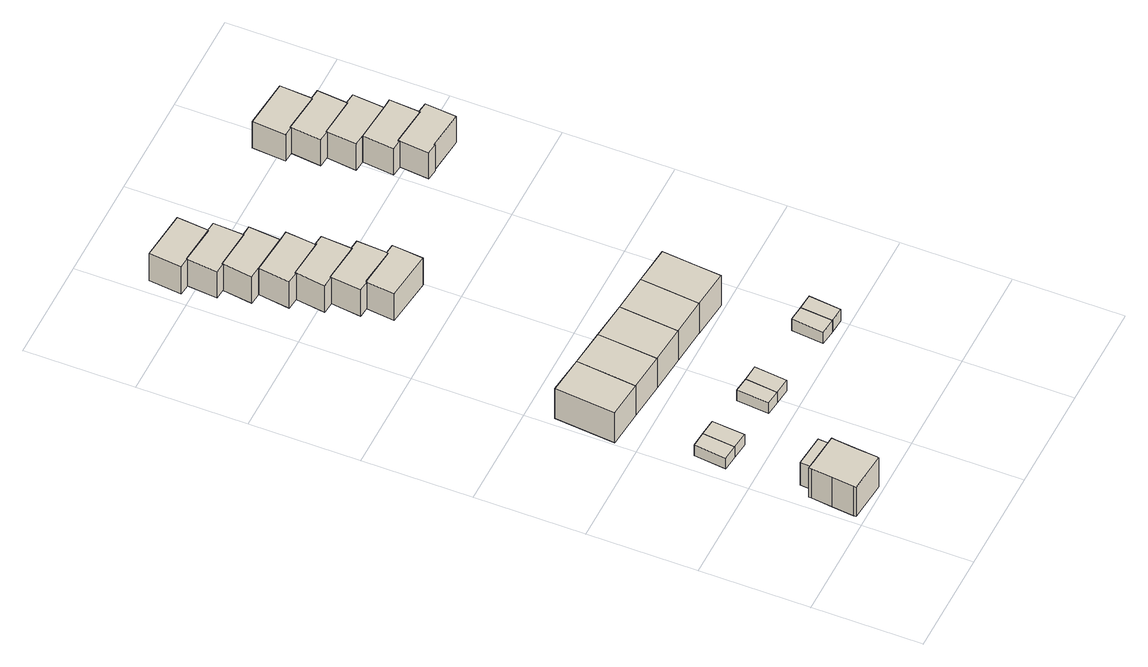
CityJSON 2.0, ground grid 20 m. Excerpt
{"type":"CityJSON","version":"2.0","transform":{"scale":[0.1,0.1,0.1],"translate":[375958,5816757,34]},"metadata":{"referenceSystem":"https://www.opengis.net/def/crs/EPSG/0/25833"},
"CityObjects":{
"building1":{"type":"Building","attributes":{"Gemeindeschluessel":"11000005","function":"31001_1010"},"address":[{"country":"Germany","locality":"Berlin","thoroughfareNumber":"45","thoroughfareName":"Am Berghang"}],"children":["building1-1","building1-2"]},
"building1-1":{"type":"BuildingPart","attributes":{"BezugspunktDach":"2200","measuredHeight":8.34,"storeysAboveGround":1},"parents":["building1"],"geometry":[{"type":"MultiSurface","lod":"1","boundaries":[[[0,1,2,3,4,5,6,7,8,9,10]],[[11,12,13,14,15,16,17,18,19,20,21]],[[11,21,10,9]],[[12,11,9,8]],[[13,12,8,7]],[[14,13,7,6]],[[15,14,6,5]],[[22,23,5,4]],[[17,16,4,3]],[[18,17,3,2]],[[19,18,2,1]],[[20,19,1,0]],[[21,20,0,10]],[[16,15,23,22]]]}]},
"building1-2":{"type":"BuildingPart","attributes":{"BezugspunktDach":"2200","measuredHeight":5.46,"storeysAboveGround":1},"parents":["building1"],"geometry":[{"type":"Solid","lod":"1","boundaries":[[[[22,24,25,23]],[[26,27,16,15]],[[26,15,23,25]],[[27,26,25,24]],[[16,27,24,22]],[[22,23,15,16]]]]}]},
"building2":{"type":"Building","attributes":{"Gemeindeschluessel":"11000005","BezugspunktDach":"2200","function":"31001_2463","measuredHeight":2.5,"storeysAboveGround":1},"address":[{"country":"Germany","locality":"Berlin","thoroughfareNumber":"56 (1)","thoroughfareName":"Am Berghang"}],"geometry":[{"type":"Solid","lod":"1","boundaries":[[[[28,29,30,31]],[[32,33,34,35]],[[32,35,31,30]],[[33,32,30,29]],[[34,33,29,28]],[[35,34,28,31]]]]}]},
"building3":{"type":"Building","attributes":{"Gemeindeschluessel":"11000005","BezugspunktDach":"2200","function":"31001_2463","measuredHeight":2.53,"storeysAboveGround":1},"address":[{"country":"Germany","locality":"Berlin","thoroughfareNumber":"54 (1)","thoroughfareName":"Am Berghang"}],"geometry":[{"type":"Solid","lod":"1","boundaries":[[[[36,37,29,28]],[[33,38,39,34]],[[33,34,28,29]],[[38,33,29,37]],[[39,38,37,36]],[[34,39,36,28]]]]}]},
"building4":{"type":"Building","attributes":{"Gemeindeschluessel":"11000005","BezugspunktDach":"2200","function":"31001_1010","measuredHeight":8.41,"storeysAboveGround":1},"address":[{"country":"Germany","locality":"Berlin","thoroughfareNumber":"56","thoroughfareName":"Am Berghang"}],"geometry":[{"type":"Solid","lod":"1","boundaries":[[[[40,41,42,43]],[[44,45,46,47]],[[44,47,43,42]],[[45,44,42,41]],[[46,45,41,40]],[[47,46,40,43]]]]}]},
"building5":{"type":"Building","attributes":{"Gemeindeschluessel":"11000005","BezugspunktDach":"2200","function":"31001_1010","measuredHeight":8.38,"storeysAboveGround":1},"address":[{"country":"Germany","locality":"Berlin","thoroughfareNumber":"54","thoroughfareName":"Am Berghang"}],"geometry":[{"type":"Solid","lod":"1","boundaries":[[[[48,49,50,41,51,40]],[[52,45,53,54,55,46]],[[52,46,40,51]],[[45,52,51,41]],[[53,45,41,50]],[[54,53,50,49]],[[55,54,49,48]],[[46,55,48,40]]]]}]},
"building6":{"type":"Building","attributes":{"Gemeindeschluessel":"11000005","BezugspunktDach":"2200","function":"31001_2463","measuredHeight":2.56,"storeysAboveGround":1},"address":[{"country":"Germany","locality":"Berlin","thoroughfareNumber":"52 (1)","thoroughfareName":"Am Berghang"}],"geometry":[{"type":"Solid","lod":"1","boundaries":[[[[56,57,58,59]],[[60,61,62,63]],[[60,63,59,58]],[[61,60,58,57]],[[62,61,57,56]],[[63,62,56,59]]]]}]},
"building7":{"type":"Building","attributes":{"Gemeindeschluessel":"11000005","BezugspunktDach":"2200","function":"31001_2463","measuredHeight":2.56,"storeysAboveGround":1},"address":[{"country":"Germany","locality":"Berlin","thoroughfareNumber":"50 (1)","thoroughfareName":"Am Berghang"}],"geometry":[{"type":"Solid","lod":"1","boundaries":[[[[64,65,57,56]],[[61,66,67,62]],[[61,62,56,57]],[[66,61,57,65]],[[67,66,65,64]],[[62,67,64,56]]]]}]},
"building8":{"type":"Building","attributes":{"Gemeindeschluessel":"11000005","BezugspunktDach":"2200","function":"31001_1010","measuredHeight":8.38,"storeysAboveGround":1},"address":[{"country":"Germany","locality":"Berlin","thoroughfareNumber":"52","thoroughfareName":"Am Berghang"}],"geometry":[{"type":"Solid","lod":"1","boundaries":[[[[68,69,50,48]],[[53,70,71,55]],[[53,55,48,50]],[[70,53,50,69]],[[71,70,69,68]],[[55,71,68,48]]]]}]},
"building9":{"type":"Building","attributes":{"Gemeindeschluessel":"11000005","BezugspunktDach":"2200","function":"31001_1010","measuredHeight":8.39,"storeysAboveGround":1},"address":[{"country":"Germany","locality":"Berlin","thoroughfareNumber":"50","thoroughfareName":"Am Berghang"}],"geometry":[{"type":"Solid","lod":"1","boundaries":[[[[72,73,74,69,75,68]],[[76,70,77,78,79,71]],[[76,71,68,75]],[[70,76,75,69]],[[77,70,69,74]],[[78,77,74,73]],[[79,78,73,72]],[[71,79,72,68]]]]}]},
"building10":{"type":"Building","attributes":{"Gemeindeschluessel":"11000005","BezugspunktDach":"2200","function":"31001_1010","measuredHeight":6.33,"storeysAboveGround":2},"address":[{"country":"Germany","locality":"Berlin","thoroughfareNumber":"19F","thoroughfareName":"Melsunger Straße"}],"geometry":[{"type":"Solid","lod":"1","boundaries":[[[[80,81,82,83,84,85,86]],[[87,88,89,90,91,92,93]],[[87,93,86,85]],[[88,87,85,84]],[[89,88,84,83]],[[90,89,83,82]],[[91,90,82,81]],[[92,91,81,80]],[[93,92,80,86]]]]}]},
"building11":{"type":"Building","attributes":{"Gemeindeschluessel":"11000005","BezugspunktDach":"2200","function":"31001_1010","measuredHeight":6.17,"storeysAboveGround":2},"address":[{"country":"Germany","locality":"Berlin","thoroughfareNumber":"19E","thoroughfareName":"Melsunger Straße"}],"geometry":[{"type":"Solid","lod":"1","boundaries":[[[[94,95,96,97,98,99,100,101,102,103]],[[104,105,106,107,108,109,110,111,112,113]],[[104,113,103,102]],[[105,104,102,101]],[[106,105,101,100]],[[107,106,100,99]],[[108,107,99,98]],[[109,108,98,97]],[[110,109,97,96]],[[111,110,96,95]],[[112,111,95,94]],[[113,112,94,103]]]]}]},
"building12":{"type":"Building","attributes":{"Gemeindeschluessel":"11000005","BezugspunktDach":"2200","function":"31001_1010","measuredHeight":6.3,"storeysAboveGround":2},"address":[{"country":"Germany","locality":"Berlin","thoroughfareNumber":"19D","thoroughfareName":"Melsunger Straße"}],"geometry":[{"type":"Solid","lod":"1","boundaries":[[[[102,101,100,99,114,115,116,117,118,119]],[[120,121,122,123,124,125,126,127,128,129]],[[120,129,119,118]],[[121,120,118,117]],[[122,121,117,116]],[[123,122,116,115]],[[124,123,115,114]],[[125,124,114,99]],[[126,125,99,100]],[[127,126,100,101]],[[128,127,101,102]],[[129,128,102,119]]]]}]},
"building13":{"type":"Building","attributes":{"Gemeindeschluessel":"11000005","BezugspunktDach":"2200","function":"31001_1010","measuredHeight":6.26,"storeysAboveGround":2},"address":[{"country":"Germany","locality":"Berlin","thoroughfareNumber":"19C","thoroughfareName":"Melsunger Straße"}],"geometry":[{"type":"Solid","lod":"1","boundaries":[[[[130,131,132,133,134,135,136,137]],[[138,139,140,123,122,121,120,141]],[[138,141,137,136]],[[139,138,136,135]],[[140,139,135,134]],[[123,140,134,133]],[[122,123,133,132]],[[121,122,132,131]],[[120,121,131,130]],[[141,120,130,137]]]]}]},
"building14":{"type":"Building","attributes":{"Gemeindeschluessel":"11000005","BezugspunktDach":"2200","function":"31001_1010","measuredHeight":6.25,"storeysAboveGround":2},"address":[{"country":"Germany","locality":"Berlin","thoroughfareNumber":"19B","thoroughfareName":"Melsunger Straße"}],"geometry":[{"type":"Solid","lod":"1","boundaries":[[[[142,143,144,145,146,147,148,149]],[[150,151,152,153,154,139,138,155]],[[150,155,149,148]],[[151,150,148,147]],[[152,151,147,146]],[[153,152,146,145]],[[154,153,145,144]],[[139,154,144,143]],[[138,139,143,142]],[[155,138,142,149]]]]}]},
"building15":{"type":"Building","attributes":{"Gemeindeschluessel":"11000005","BezugspunktDach":"2200","function":"31001_1010","measuredHeight":6.2,"storeysAboveGround":2},"address":[{"country":"Germany","locality":"Berlin","thoroughfareNumber":"19A","thoroughfareName":"Melsunger Straße"}],"geometry":[{"type":"Solid","lod":"1","boundaries":[[[[148,147,146,145,156,157,158,159,160,161]],[[162,163,164,165,166,167,168,169,170,171]],[[162,171,161,160]],[[163,162,160,159]],[[164,163,159,158]],[[165,164,158,157]],[[166,165,157,156]],[[167,166,156,145]],[[168,167,145,146]],[[169,168,146,147]],[[170,169,147,148]],[[171,170,148,161]]]]}]},
"building16":{"type":"Building","attributes":{"Gemeindeschluessel":"11000005","BezugspunktDach":"2200","function":"31001_1010","measuredHeight":6.35,"storeysAboveGround":2},"address":[{"country":"Germany","locality":"Berlin","thoroughfareNumber":"19","thoroughfareName":"Melsunger Straße"}],"geometry":[{"type":"Solid","lod":"1","boundaries":[[[[172,173,174,175,176,177,178]],[[179,180,181,182,183,184,185]],[[179,185,178,177]],[[180,179,177,176]],[[181,180,176,175]],[[182,181,175,174]],[[183,182,174,173]],[[184,183,173,172]],[[185,184,172,178]]]]}]},
"building17":{"type":"Building","attributes":{"Gemeindeschluessel":"11000005","BezugspunktDach":"2200","function":"31001_2463","measuredHeight":2.71,"storeysAboveGround":1},"address":[{"country":"Germany","locality":"Berlin","thoroughfareNumber":"48 (1)","thoroughfareName":"Am Berghang"}],"geometry":[{"type":"Solid","lod":"1","boundaries":[[[[186,187,188,189]],[[190,191,192,193]],[[190,193,189,188]],[[191,190,188,187]],[[192,191,187,186]],[[193,192,186,189]]]]}]},
"building18":{"type":"Building","attributes":{"Gemeindeschluessel":"11000005","BezugspunktDach":"2200","function":"31001_1010","measuredHeight":8.52,"storeysAboveGround":1},"address":[{"country":"Germany","locality":"Berlin","thoroughfareNumber":"48","thoroughfareName":"Am Berghang"}],"geometry":[{"type":"Solid","lod":"1","boundaries":[[[[194,195,196,74,72]],[[197,198,199,200,201]],[[197,201,72,74]],[[198,197,74,196]],[[199,198,196,195]],[[200,199,195,194]],[[201,200,194,72]]]]}]},
"building19":{"type":"Building","attributes":{"Gemeindeschluessel":"11000005","BezugspunktDach":"2200","function":"31001_2463","measuredHeight":2.7,"storeysAboveGround":1},"address":[{"country":"Germany","locality":"Berlin","thoroughfareNumber":"46 (1)","thoroughfareName":"Am Berghang"}],"geometry":[{"type":"Solid","lod":"1","boundaries":[[[[202,203,187,186]],[[191,204,205,192]],[[191,192,186,187]],[[204,191,187,203]],[[205,204,203,202]],[[192,205,202,186]]]]}]},
"building20":{"type":"Building","attributes":{"Gemeindeschluessel":"11000005","BezugspunktDach":"2200","function":"31001_1010","measuredHeight":6.24,"storeysAboveGround":2},"address":[{"country":"Germany","locality":"Berlin","thoroughfareNumber":"17D","thoroughfareName":"Melsunger Straße"}],"geometry":[{"type":"Solid","lod":"1","boundaries":[[[[206,207,208,209,210,211,212,213,214,215]],[[216,217,218,219,220,221,222,223,224,225]],[[216,225,215,214]],[[217,216,214,213]],[[218,217,213,212]],[[219,218,212,211]],[[220,219,211,210]],[[221,220,210,209]],[[222,221,209,208]],[[223,222,208,207]],[[224,223,207,206]],[[225,224,206,215]]]]}]},
"building21":{"type":"Building","attributes":{"Gemeindeschluessel":"11000005","BezugspunktDach":"2200","function":"31001_1010","measuredHeight":6.21,"storeysAboveGround":2},"address":[{"country":"Germany","locality":"Berlin","thoroughfareNumber":"17C","thoroughfareName":"Melsunger Straße"}],"geometry":[{"type":"Solid","lod":"1","boundaries":[[[[226,227,228,229,230,231,232,233]],[[234,235,236,237,238,239,240,241]],[[234,241,233,232]],[[235,234,232,231]],[[236,235,231,230]],[[237,236,230,229]],[[238,237,229,228]],[[239,238,228,227]],[[240,239,227,226]],[[241,240,226,233]]]]}]},
"building22":{"type":"Building","attributes":{"Gemeindeschluessel":"11000005","BezugspunktDach":"2200","function":"31001_1010","measuredHeight":6.21,"storeysAboveGround":2},"address":[{"country":"Germany","locality":"Berlin","thoroughfareNumber":"17B","thoroughfareName":"Melsunger Straße"}],"geometry":[{"type":"Solid","lod":"1","boundaries":[[[[232,231,242,243,244,245,246,247]],[[248,249,250,251,252,235,234,253]],[[248,253,247,246]],[[249,248,246,245]],[[250,249,245,244]],[[251,250,244,243]],[[252,251,243,242]],[[235,252,242,231]],[[234,235,231,232]],[[253,234,232,247]]]]}]},
"building23":{"type":"Building","attributes":{"Gemeindeschluessel":"11000005","BezugspunktDach":"2200","function":"31001_1010","measuredHeight":6.12,"storeysAboveGround":2},"address":[{"country":"Germany","locality":"Berlin","thoroughfareNumber":"17A","thoroughfareName":"Melsunger Straße"}],"geometry":[{"type":"Solid","lod":"1","boundaries":[[[[246,245,244,243,254,255,256,257,258,259]],[[260,261,262,263,264,265,266,267,268,269]],[[260,269,259,258]],[[261,260,258,257]],[[262,261,257,256]],[[263,262,256,255]],[[264,263,255,254]],[[265,264,254,243]],[[266,265,243,244]],[[267,266,244,245]],[[268,267,245,246]],[[269,268,246,259]]]]}]},
"building24":{"type":"Building","attributes":{"Gemeindeschluessel":"11000005","BezugspunktDach":"2200","function":"31001_1010","measuredHeight":6.19,"storeysAboveGround":2},"address":[{"country":"Germany","locality":"Berlin","thoroughfareNumber":"17","thoroughfareName":"Melsunger Straße"}],"geometry":[{"type":"Solid","lod":"1","boundaries":[[[[258,257,256,255,270,271,272]],[[273,274,275,276,277,278,279]],[[273,279,272,271]],[[274,273,271,270]],[[275,274,270,255]],[[276,275,255,256]],[[277,276,256,257]],[[278,277,257,258]],[[279,278,258,272]]]]}]}
},
"vertices":[
[88,8,77],[89,11,77],[92,52,77],[96,90,77],[97,96,77],[38,101,77],[21,103,77],[21,97,77],[17,59,77],[13,19,77],[13,15,77],[13,19,8],[17,59,8],[21,97,8],[21,103,8],[38,101,8],[97,96,8],[96,90,8],[92,52,8],[89,11,8],[88,8,8],[13,15,8],[97,96,62],[38,101,62],
[99,121,62],[40,126,62],[40,126,8],[99,121,8],
[55,249,30],[61,309,30],[32,311,30],[26,252,30],[32,311,5],[61,309,5],[55,249,5],[26,252,5],
[87,246,30],[92,306,30],[92,306,5],[87,246,5],
[72,433,78],[83,543,78],[13,550,78],[3,439,78],[13,550,8],[83,543,8],[72,433,8],[3,439,8],
[142,426,78],[147,481,78],[152,536,78],[78,488,78],[78,488,8],[152,536,8],[147,481,8],[142,426,8],
[194,236,30],[200,295,30],[172,298,30],[167,239,30],[172,298,5],[200,295,5],[194,236,5],[167,239,5],
[225,233,30],[231,293,30],[231,293,5],[225,233,5],
[212,420,78],[222,529,78],[222,529,8],[212,420,8],
[282,414,78],[287,468,78],[292,523,78],[217,475,78],[217,475,8],[292,523,8],[287,468,8],[282,414,8],
[195,866,73],[201,923,73],[182,925,73],[181,922,73],[109,929,73],[109,927,73],[103,876,73],[109,927,10],[109,929,10],[181,922,10],[182,925,10],[201,923,10],[195,866,10],[103,876,10],
[109,927,74],[109,929,74],[181,922,74],[182,925,74],[185,979,74],[167,981,74],[167,979,74],[95,986,74],[94,984,74],[88,929,74],[94,984,12],[95,986,12],[167,979,12],[167,981,12],[185,979,12],[182,925,12],[181,922,12],[109,929,12],[109,927,12],[88,929,12],
[171,1036,74],[152,1038,74],[152,1036,74],[80,1042,74],[80,1040,74],[73,986,74],[80,1040,11],[80,1042,11],[152,1036,11],[152,1038,11],[171,1036,11],[167,981,11],[167,979,11],[95,986,11],[94,984,11],[73,986,11],
[80,1040,73],[80,1042,73],[152,1036,73],[152,1038,73],[157,1093,73],[137,1094,73],[65,1100,73],[58,1042,73],[65,1100,11],[137,1094,11],[157,1093,11],[58,1042,11],
[65,1100,74],[137,1094,74],[142,1152,74],[123,1153,74],[122,1152,74],[50,1158,74],[50,1156,74],[43,1102,74],[50,1156,11],[50,1158,11],[122,1152,11],[123,1153,11],[142,1152,11],[43,1102,11],
[126,1208,74],[108,1210,74],[107,1208,74],[36,1215,74],[35,1213,74],[30,1158,74],[35,1213,12],[36,1215,12],[107,1208,12],[108,1210,12],[126,1208,12],[123,1153,12],[122,1152,12],[50,1158,12],[50,1156,12],[30,1158,12],
[35,1213,75],[36,1215,75],[107,1208,75],[108,1210,75],[113,1266,75],[21,1275,75],[15,1215,75],[21,1275,11],[113,1266,11],[108,1210,11],[107,1208,11],[36,1215,11],[35,1213,11],[15,1215,11],
[375,219,32],[380,278,32],[351,281,32],[345,222,32],[351,281,5],[380,278,5],[375,219,5],[345,222,5],
[353,407,78],[358,462,78],[363,516,78],[292,523,7],[363,516,7],[358,462,7],[353,407,7],[282,414,7],
[403,217,32],[409,276,32],[409,276,5],[403,217,5],
[435,952,71],[435,954,71],[507,947,71],[507,949,71],[512,1004,71],[493,1006,71],[492,1004,71],[420,1011,71],[420,1008,71],[415,954,71],[420,1008,9],[420,1011,9],[492,1004,9],[493,1006,9],[512,1004,9],[507,949,9],[507,947,9],[435,954,9],[435,952,9],[415,954,9],
[420,1008,70],[420,1011,70],[492,1004,70],[493,1006,70],[497,1061,70],[478,1062,70],[406,1068,70],[400,1010,70],[406,1068,8],[478,1062,8],[497,1061,8],[493,1006,8],[492,1004,8],[420,1011,8],[420,1008,8],[400,1010,8],
[483,1120,70],[463,1122,70],[463,1120,70],[391,1126,70],[391,1124,70],[385,1070,70],[391,1124,8],[391,1126,8],[463,1120,8],[463,1122,8],[483,1120,8],[385,1070,8],
[468,1176,70],[449,1178,70],[448,1176,70],[376,1183,70],[376,1181,70],[370,1126,70],[376,1181,9],[376,1183,9],[448,1176,9],[449,1178,9],[468,1176,9],[463,1122,9],[463,1120,9],[391,1126,9],[391,1124,9],[370,1126,9],
[453,1236,70],[362,1244,70],[357,1183,70],[362,1244,8],[453,1236,8],[449,1178,8],[448,1176,8],[376,1183,8],[376,1181,8],[357,1183,8]
]}
